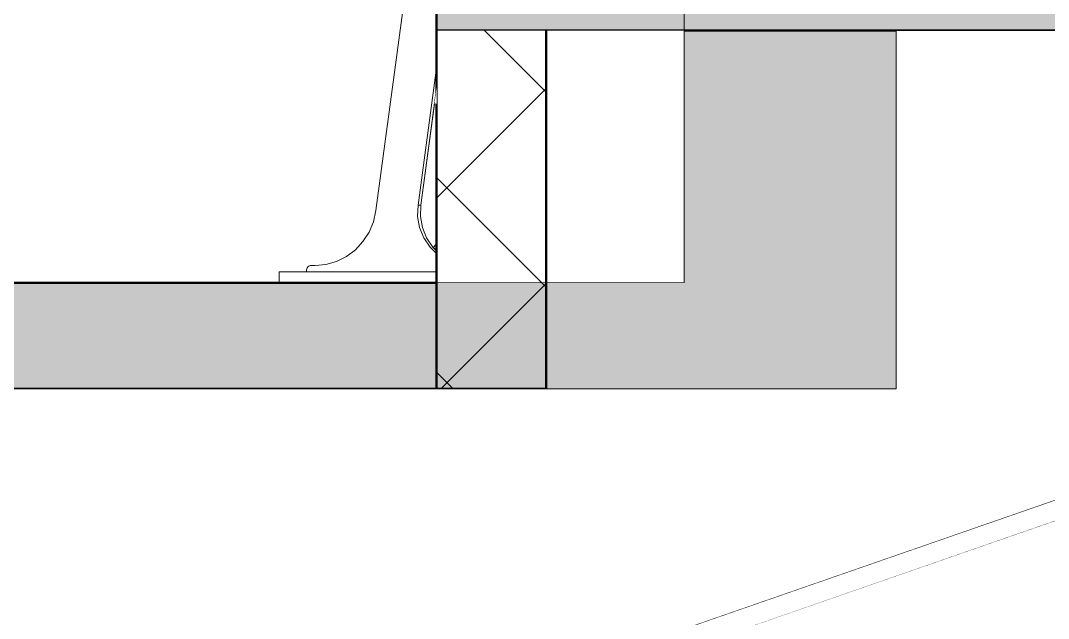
# Model space of a CAD drawing. Header units: millimetres. Extents: x -48147 to 1422273, y -494195 to 18123.
# Drawn here: x 1393811 to 1394780, y -488498 to -487934 of the extents above; entities that cross this region are included whole.
import ezdxf

# ---------------------------------------------------------------- set-up
doc = ezdxf.new("R2010")
doc.units = ezdxf.units.MM
doc.header["$MEASUREMENT"] = 0
doc.linetypes.add('Wipeout_Contour', pattern=[1000, 0, -1000])
for name, color, linetype, lineweight in [('HATCHING_Pen_No__1', 7, 'Continuous', 13), ('New_A-20-M_Floor_Slab_Pen_No__87', 8, 'Continuous', 20), ('New_A-20-M_Floor_Slab_Pen_No__89', 8, 'Continuous', 20), ('New_A-20-M_Roof_Pen_No__92', 8, 'Continuous', 13), ('New_A-35-M_FFE_Fixed_Pen_No__1', 7, 'Continuous', 13)]:
    doc.layers.add(name, color=color, linetype=linetype, lineweight=lineweight)
for name, color, linetype, lineweight, true_color in [('HATCHING_Pen_No__145', 7, 'Continuous', 0, 0xa6a6a6), ('New_A-20-M_Floor_Slab_Pen_No__107', 7, 'Continuous', 15, 0xa6a6a6), ('New_A-20-M_Floor_Slab_Pen_No__27', 7, 'Continuous', 50, 0x2a2a2a), ('New_A-20-M_Floor_Slab_Pen_No__29', 7, 'Continuous', 50, 0x2a2a2a), ('New_A-20-M_Floor_Slab_Pen_No__81', 7, 'Continuous', 20, 0x6a6a6a)]:
    doc.layers.add(name, color=color, linetype=linetype, lineweight=lineweight, true_color=true_color)
for name, color, linetype in [('New_A-20-M_Floor_Slab', 7, 'Continuous'), ('New_A-20-M_Roof', 7, 'Continuous'), ('New_A-25-M_Wall_Int', 7, 'Continuous'), ('New_A-35-M_FFE_Fixed', 7, 'Continuous')]:
    doc.layers.add(name, color=color, linetype=linetype)

# ---------------------------------------------------------------- blocks, each defined once
blk = doc.blocks.new('Section Elem_187_2', base_point=(1383917.51, -489195.03))
at = {"color": 254, "linetype": 'Wipeout_Contour', "lineweight": 0, "ltscale": 5913535.583764167}
blk.add_wipeout([(1398261.86, -487179.4), (1392658.72, -489125.14), (1392664.88, -489142.89), (1398261.86, -487199.29)], dxfattribs=at).dxf.layer = 'New_A-20-M_Roof'
at = {"layer": 'New_A-20-M_Roof_Pen_No__92', "linetype": 'Continuous'}
for p, q in [((1398261.86, -487179.4), (1392658.72, -489125.14)), ((1392664.88, -489142.89), (1398261.86, -487199.29))]:
    blk.add_line(p, q, dxfattribs=at)
blk = doc.blocks.new('Section Elem_219_2', base_point=(1383917.51, -489195.03))
at = {"color": 254, "linetype": 'Wipeout_Contour', "lineweight": 0, "ltscale": 13294531.76738326}
blk.add_wipeout([(1394188.35, -488108.12), (1394188.02, -488118.78), (1394189.89, -488129.27), (1394193.86, -488139.11), (1394199.75, -488147.85), (1394199.95, -488148.05), (1394203.23, -488144.51), (1394203.23, -488012.28), (1394201.28, -488012.28)], dxfattribs=at).dxf.layer = 'New_A-20-M_Floor_Slab'
at = {"color": 254, "linetype": 'Wipeout_Contour', "lineweight": 0, "ltscale": 5908773.992373528}
blk.add_wipeout([(1394186.83, -488181.28), (1394203.23, -488181.28), (1394203.23, -488181.03), (1394186.83, -488181.03)], dxfattribs=at).dxf.layer = 'New_A-20-M_Floor_Slab'
at = {"layer": 'New_A-20-M_Floor_Slab_Pen_No__89', "linetype": 'Continuous'}
for p, q in [((1394203.23, -488012.28), (1394201.28, -488012.28)), ((1394186.83, -488181.03), (1394186.83, -488181.28)), ((1394203.23, -488181.28), (1394186.83, -488181.28))]:
    blk.add_line(p, q, dxfattribs=at)
blk = doc.blocks.new('Section Elem_226_2', base_point=(1383917.51, -489195.03))
at = {"color": 254, "linetype": 'Wipeout_Contour', "lineweight": 0, "ltscale": 5909973.728653388}
blk.add_wipeout([(1394436.83, -487943.53), (1394436.83, -488281.53), (1394636.83, -488281.53), (1394636.83, -487943.53)], dxfattribs=at).dxf.layer = 'New_A-20-M_Floor_Slab'
at = {"layer": 'New_A-20-M_Floor_Slab_Pen_No__87', "linetype": 'Continuous'}
for p, q in [((1394636.83, -488281.53), (1394636.83, -487943.53)), ((1394436.83, -488281.53), (1394636.83, -488281.53))]:
    blk.add_line(p, q, dxfattribs=at)
blk = doc.blocks.new('Section Elem_294_2', base_point=(1383917.51, -489195.03))
at = {"color": 254, "linetype": 'Wipeout_Contour', "lineweight": 0, "ltscale": 5908725.984726294}
blk.add_wipeout([(1394193.86, -488139.11), (1394191.27, -488139.11), (1394197.16, -488147.85), (1394199.75, -488147.85)], dxfattribs=at).dxf.layer = 'New_A-35-M_FFE_Fixed'
at = {"color": 254, "linetype": 'Wipeout_Contour', "lineweight": 0, "ltscale": 5908517.884993693}
blk.add_wipeout([(1394203.23, -488171.03), (1394054.74, -488171.03), (1394054.74, -488181.03), (1394203.23, -488181.03)], dxfattribs=at).dxf.layer = 'New_A-35-M_FFE_Fixed'
at = {"layer": 'New_A-35-M_FFE_Fixed_Pen_No__1', "linetype": 'Continuous'}
for p, q in [((1394054.74, -488181.03), (1394054.74, -488171.03)), ((1394203.23, -488181.03), (1394054.74, -488181.03))]:
    blk.add_line(p, q, dxfattribs=at)
at = {"color": 254, "linetype": 'Wipeout_Contour', "lineweight": 0, "ltscale": 5908695.083222322}
blk.add_wipeout([(1394187.3, -488129.27), (1394191.27, -488139.11), (1394193.86, -488139.11), (1394189.89, -488129.27)], dxfattribs=at).dxf.layer = 'New_A-35-M_FFE_Fixed'
at = {"color": 254, "linetype": 'Wipeout_Contour', "lineweight": 0, "ltscale": 5908754.402380716}
blk.add_wipeout([(1394199.75, -488147.85), (1394197.16, -488147.85), (1394203.23, -488153.68), (1394203.23, -488151.2)], dxfattribs=at).dxf.layer = 'New_A-35-M_FFE_Fixed'
at = {"color": 254, "linetype": 'Wipeout_Contour', "lineweight": 0, "ltscale": 5908670.640295546}
blk.add_wipeout([(1394187.3, -488129.27), (1394189.89, -488129.27), (1394188.02, -488118.78), (1394185.44, -488118.78)], dxfattribs=at).dxf.layer = 'New_A-35-M_FFE_Fixed'
at = {"color": 254, "linetype": 'Wipeout_Contour', "lineweight": 0, "ltscale": 128502527.3361817}
blk.add_wipeout([(1394080.62, -488169.06), (1394080.53, -488170.03), (1394080.53, -488171.03), (1394203.23, -488171.03), (1394203.23, -488153.68), (1394197.16, -488147.85), (1394191.27, -488139.11), (1394187.3, -488129.27), (1394185.44, -488118.78), (1394185.76, -488108.12), (1394203.23, -487978.55), (1394203.23, -487843.53), (1394221.44, -487843.53), (1394331.25, -487029.19), (1394333.1, -487020.81), (1394336.3, -487012.89), (1394340.78, -487005.65), (1394346.38, -486999.31), (1394352.95, -486994.06), (1394360.29, -486990.05), (1394368.18, -486987.39), (1394376.4, -486986.18), (1394377.3, -486986.04), (1394378.16, -486985.72), (1394378.95, -486985.25), (1394379.64, -486984.63), (1394380.2, -486983.88), (1394380.62, -486983.04), (1394380.87, -486982.13), (1394380.96, -486981.19), (1394380.96, -486980.1), (1394298.88, -486980.1), (1394294.85, -487009.82), (1394195.16, -487749.15), (1394193.98, -487754.38), (1394191.93, -487759.3), (1394189.07, -487763.77), (1394185.48, -487767.64), (1394181.28, -487770.78), (1394176.61, -487773.1), (1394171.62, -487774.53), (1394166.46, -487775.01), (1394117.01, -487775.01), (1394117, -487778.63), (1394117, -487782.26), (1394117.01, -487785.88), (1394117.02, -487789.51), (1394117.05, -487793.13), (1394117.08, -487796.76), (1394117.12, -487800.38), (1394117.17, -487804.01), (1394117.26, -487808.69), (1394117.35, -487813.36), (1394117.46, -487818.04), (1394117.59, -487822.72), (1394117.73, -487827.4), (1394117.88, -487832.07), (1394118.06, -487836.75), (1394118.22, -487840.77), (1394124.69, -487841.93), (1394134.36, -487843.64), (1394144.04, -487845.31), (1394153.73, -487846.95), (1394159.09, -487848.48), (1394164.06, -487851.04), (1394168.47, -487854.54), (1394172.15, -487858.84), (1394174.98, -487863.79), (1394176.84, -487869.21), (1394177.66, -487874.9), (1394177.43, -487880.65), (1394146.05, -488113.33), (1394143.71, -488123.77), (1394139.6, -488133.62), (1394133.87, -488142.56), (1394126.69, -488150.3), (1394118.3, -488156.58), (1394108.96, -488161.23), (1394098.97, -488164.07), (1394088.65, -488165.03), (1394085.36, -488165.03), (1394084.42, -488165.13), (1394083.51, -488165.41), (1394082.68, -488165.87), (1394081.95, -488166.5), (1394081.35, -488167.25), (1394080.9, -488168.12)], dxfattribs=at).dxf.layer = 'New_A-35-M_FFE_Fixed'
at = {"layer": 'New_A-35-M_FFE_Fixed_Pen_No__1', "linetype": 'Continuous'}
for p, q in [((1394146.05, -488113.33), (1394177.43, -487880.65)), ((1394143.71, -488123.77), (1394146.05, -488113.33)), ((1394139.6, -488133.62), (1394143.71, -488123.77)), ((1394133.87, -488142.56), (1394139.6, -488133.62)), ((1394187.3, -488129.27), (1394191.27, -488139.11)), ((1394189.89, -488129.27), (1394193.86, -488139.11)), ((1394126.69, -488150.3), (1394133.87, -488142.56)), ((1394118.3, -488156.58), (1394126.69, -488150.3)), ((1394088.65, -488165.03), (1394098.97, -488164.07)), ((1394098.97, -488164.07), (1394108.96, -488161.23)), ((1394108.96, -488161.23), (1394118.3, -488156.58)), ((1394054.74, -488171.03), (1394203.23, -488171.03)), ((1394080.53, -488170.03), (1394080.62, -488169.06)), ((1394080.53, -488171.03), (1394080.53, -488170.03)), ((1394080.62, -488169.06), (1394080.9, -488168.12)), ((1394080.9, -488168.12), (1394081.35, -488167.25)), ((1394081.35, -488167.25), (1394081.95, -488166.5)), ((1394081.95, -488166.5), (1394082.68, -488165.87)), ((1394082.68, -488165.87), (1394083.51, -488165.41)), ((1394083.51, -488165.41), (1394084.42, -488165.13)), ((1394084.42, -488165.13), (1394085.36, -488165.03)), ((1394085.36, -488165.03), (1394088.65, -488165.03))]:
    blk.add_line(p, q, dxfattribs=at)
at = {"color": 254, "linetype": 'Wipeout_Contour', "lineweight": 0, "ltscale": 5908598.514481036}
blk.add_wipeout([(1394203.23, -487978.55), (1394185.76, -488108.12), (1394188.35, -488108.12), (1394203.23, -487997.75)], dxfattribs=at).dxf.layer = 'New_A-35-M_FFE_Fixed'
at = {"color": 254, "linetype": 'Wipeout_Contour', "lineweight": 0, "ltscale": 4431567.208447446}
blk.add_wipeout([(1394203.23, -488144.51), (1394199.95, -488148.05), (1394203.23, -488151.2)], dxfattribs=at).dxf.layer = 'New_A-35-M_FFE_Fixed'
at = {"layer": 'New_A-35-M_FFE_Fixed_Pen_No__1', "linetype": 'Continuous'}
for p, q in [((1394191.27, -488139.11), (1394197.16, -488147.85)), ((1394193.86, -488139.11), (1394199.75, -488147.85)), ((1394203.23, -488144.51), (1394199.95, -488148.05)), ((1394197.16, -488147.85), (1394203.23, -488153.68)), ((1394199.75, -488147.85), (1394203.23, -488151.2))]:
    blk.add_line(p, q, dxfattribs=at)
at = {"color": 254, "linetype": 'Wipeout_Contour', "lineweight": 0, "ltscale": 5908653.767911652}
blk.add_wipeout([(1394188.35, -488108.12), (1394185.76, -488108.12), (1394185.44, -488118.78), (1394188.02, -488118.78)], dxfattribs=at).dxf.layer = 'New_A-35-M_FFE_Fixed'
at = {"layer": 'New_A-35-M_FFE_Fixed_Pen_No__1', "linetype": 'Continuous'}
for p, q in [((1394203.23, -487978.55), (1394185.76, -488108.12)), ((1394203.23, -487997.75), (1394188.35, -488108.12)), ((1394185.76, -488108.12), (1394185.44, -488118.78)), ((1394185.76, -488108.12), (1394188.35, -488108.12)), ((1394188.35, -488108.12), (1394188.02, -488118.78)), ((1394185.44, -488118.78), (1394187.3, -488129.27)), ((1394188.02, -488118.78), (1394189.89, -488129.27))]:
    blk.add_line(p, q, dxfattribs=at)
blk = doc.blocks.new('Section Elem_298_2', base_point=(1383917.51, -489195.03))
at = {"layer": 'New_A-20-M_Floor_Slab_Pen_No__81', "linetype": 'Continuous', "lineweight": 0, "true_color": 0x353535}
blk.add_hatch(color=250, dxfattribs=at).paths.add_polyline_path([(1394203.24, -488281.53), (1394203.24, -488181.53), (1393230.08, -488181.53), (1393230.08, -488281.53)])
at = {"layer": 'New_A-20-M_Floor_Slab_Pen_No__29', "linetype": 'Continuous'}
for p, q in [((1394203.24, -488181.53), (1393230.08, -488181.53)), ((1394203.24, -488281.53), (1393333.6, -488281.53))]:
    blk.add_line(p, q, dxfattribs=at)
blk = doc.blocks.new('Section Elem_299_2', base_point=(1383917.51, -489195.03))
at = {"layer": 'New_A-20-M_Floor_Slab_Pen_No__81', "linetype": 'Continuous', "lineweight": 0, "true_color": 0x353535}
blk.add_hatch(color=250, dxfattribs=at).paths.add_polyline_path([(1395176.39, -487943.53), (1395176.39, -487843.53), (1394203.24, -487843.53), (1394203.24, -487943.53)])
at = {"layer": 'New_A-20-M_Floor_Slab_Pen_No__29', "linetype": 'Continuous'}
for p, q in [((1394203.24, -487843.53), (1394203.24, -487943.53)), ((1394306.76, -487943.53), (1394203.24, -487943.53)), ((1395176.39, -487943.53), (1394306.76, -487943.53))]:
    blk.add_line(p, q, dxfattribs=at)
blk = doc.blocks.new('Section Elem_305_2', base_point=(1383917.51, -489195.03))
at = {"color": 254, "linetype": 'Wipeout_Contour', "lineweight": 0, "ltscale": 5909350.659832024}
blk.add_wipeout([(1394306.76, -487943.53), (1394306.76, -488281.53), (1394436.83, -488281.53), (1394436.83, -487943.53)], dxfattribs=at).dxf.layer = 'New_A-20-M_Floor_Slab'
at = {"color": 254, "linetype": 'Wipeout_Contour', "lineweight": 0, "ltscale": 5908909.7069437}
blk.add_wipeout([(1394306.76, -488281.53), (1394306.76, -487943.53), (1394203.23, -487943.53), (1394203.23, -488281.53)], dxfattribs=at).dxf.layer = 'New_A-20-M_Floor_Slab'
at = {"layer": 'New_A-20-M_Floor_Slab_Pen_No__107', "linetype": 'Continuous'}
h = blk.add_hatch(dxfattribs=at)
h.set_pattern_fill('Concrete_Block_0002', color=256, style=0, pattern_type=2)
h.set_pattern_definition([(45, (1383917.51, -489195.03), (-91.9239, 91.9239), []), (135, (1383917.51, -489195.03), (91.9239, 91.9239), [])])
h.paths.add_polyline_path([(1394306.76, -488281.53), (1394306.76, -487943.53), (1394203.23, -487943.53), (1394203.23, -488281.53)])
at = {"layer": 'New_A-20-M_Floor_Slab_Pen_No__27', "linetype": 'Continuous'}
for p, q in [((1394203.23, -487943.53), (1394203.24, -488181.53)), ((1394306.76, -487943.53), (1394306.76, -488281.53)), ((1394203.24, -488181.53), (1394203.23, -488281.53)), ((1394306.76, -488281.53), (1394203.23, -488281.53))]:
    blk.add_line(p, q, dxfattribs=at)
at = {"layer": 'New_A-20-M_Floor_Slab_Pen_No__87', "linetype": 'Continuous'}
blk.add_line((1394436.83, -488281.53), (1394306.76, -488281.53), dxfattribs=at)
blk = doc.blocks.new('Section Elem_576_2', base_point=(1383917.51, -489195.03))
at = {"color": 254, "linetype": 'Wipeout_Contour', "lineweight": 0, "ltscale": 32523021.99515742}
blk.add_wipeout([(1392690.51, -488957.53), (1391657.35, -488957.53), (1391657.35, -489195.03), (1398261.86, -489195.03), (1398261.86, -487199.29), (1392664.88, -489142.89), (1392658.72, -489125.14), (1398261.86, -487179.4), (1398261.86, -487041.03), (1398312.69, -487041.03), (1398312.69, -486929.53), (1397556.31, -486929.53), (1397556.31, -487267.53), (1396583.15, -487267.53), (1396583.15, -487605.53), (1395609.99, -487605.53), (1395609.99, -487943.53), (1394636.83, -487943.53), (1394636.83, -488281.53), (1393663.67, -488281.53), (1393663.67, -488619.53), (1392690.51, -488619.53)], dxfattribs=at).dxf.layer = 'New_A-25-M_Wall_Int'
at = {"color": 254, "linetype": 'Wipeout_Contour', "lineweight": 0, "ltscale": 4431429.358421622}
blk.add_wipeout([(1394203.23, -487997.75), (1394201.28, -488012.28), (1394203.23, -488012.28)], dxfattribs=at).dxf.layer = 'New_A-25-M_Wall_Int'

msp = doc.modelspace()

# ---------------------------------------------------------------- block references
at = {"layer": 'New_A-20-M_Roof'}
msp.add_blockref('Section Elem_187_2', (1383917.51, -489195.03), dxfattribs=at)

# ---------------------------------------------------------------- next in the draw order: block references
at = {"layer": 'New_A-20-M_Floor_Slab'}
for name in ['Section Elem_226_2', 'Section Elem_219_2']:
    msp.add_blockref(name, (1383917.51, -489195.03), dxfattribs=at)

# ---------------------------------------------------------------- next in the draw order: block references
at = {"layer": 'New_A-35-M_FFE_Fixed'}
msp.add_blockref('Section Elem_294_2', (1383917.51, -489195.03), dxfattribs=at)

# ---------------------------------------------------------------- next in the draw order: block references
at = {"layer": 'New_A-20-M_Floor_Slab'}
for name in ['Section Elem_299_2', 'Section Elem_298_2']:
    msp.add_blockref(name, (1383917.51, -489195.03), dxfattribs=at)

# ---------------------------------------------------------------- next in the draw order: block references
msp.add_blockref('Section Elem_305_2', (1383917.51, -489195.03), dxfattribs=at)

# ---------------------------------------------------------------- next in the draw order: block references
at = {"layer": 'New_A-25-M_Wall_Int'}
msp.add_blockref('Section Elem_576_2', (1383917.51, -489195.03), dxfattribs=at)

# ---------------------------------------------------------------- next in the draw order: hatches: boundary and pattern name
at = {"layer": 'HATCHING_Pen_No__145', "linetype": 'Continuous'}
for points in [[(1395409.99, -487605.53), (1395609.99, -487605.53), (1395609.99, -487943.53), (1394436.83, -487943.53), (1394436.83, -487843.29), (1395409.99, -487843.28)], [(1394436.83, -487943.53), (1394636.83, -487943.53), (1394636.83, -488281.53), (1393463.67, -488281.53), (1393463.67, -488181.29), (1394436.83, -488181.28)]]:
    msp.add_hatch(color=256, dxfattribs=at).paths.add_polyline_path(points)

# ---------------------------------------------------------------- next in the draw order: linework, layer by layer
at = {"layer": 'HATCHING_Pen_No__1', "linetype": 'Continuous', "flags": 128}
for points in [[(1395409.99, -487605.53), (1395609.99, -487605.53), (1395609.99, -487943.53), (1394436.83, -487943.53), (1394436.83, -487843.29), (1395409.99, -487843.28)], [(1394436.83, -487943.53), (1394636.83, -487943.53), (1394636.83, -488281.53), (1393463.67, -488281.53), (1393463.67, -488181.29), (1394436.83, -488181.28)]]:
    msp.add_lwpolyline(points, close=True, dxfattribs=at)

doc.saveas('drawing.dxf')
